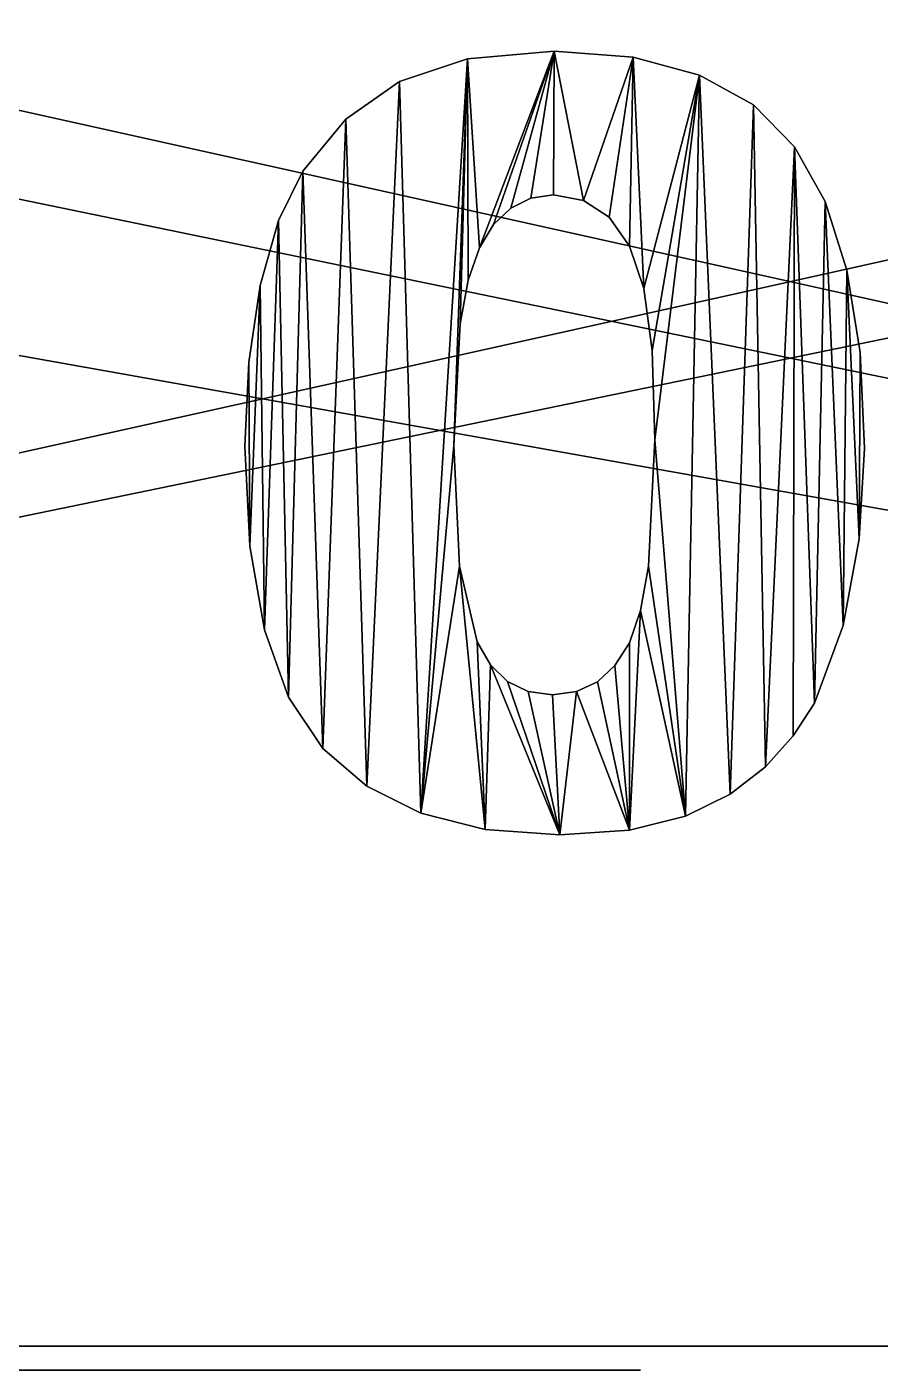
# Model space of a CAD drawing. Extents: x 51.7 to 84.8, y -43.6 to -19.8.
# Drawn here: x 67.8273 to 68.1122, y -43.5775 to -43.1289 of the extents above; entities that cross this region are included whole.
import ezdxf

# ---------------------------------------------------------------- set-up
doc = ezdxf.new("R2010")
doc.units = 0
doc.layers.get('0').update_dxf_attribs({"color": 13, "linetype": 'CONTINUOUS'})
doc.layers.add('CARA_SUP', color=34, linetype='CONTINUOUS')
doc.layers.add('CUERPO', color=190, linetype='CONTINUOUS')

# ---------------------------------------------------------------- blocks, each defined once
blk = doc.blocks.new('LD-1088BS')
at = {"layer": 'CUERPO'}
for p, q in [((0.38504, 0.10434), (0.39503, 0.10507)), ((0.38504, 0.10434, 0.0064), (0.39503, 0.10507, 0.0064)), ((0.39503, 0.10507), (0.40437, 0.10443)), ((0.39503, 0.10507, 0.0064), (0.40437, 0.10443, 0.0064)), ((0.39503, 0.10507), (0.39503, 0.10507, 0.0064)), ((0.37642, 0.10217), (0.38504, 0.10434)), ((0.37642, 0.10217, 0.0064), (0.38504, 0.10434, 0.0064)), ((0.38504, 0.10434), (0.38504, 0.10434, 0.0064)), ((0.40437, 0.10443), (0.41188, 0.10254)), ((0.40437, 0.10443, 0.0064), (0.41188, 0.10254, 0.0064)), ((0.40437, 0.10443), (0.40437, 0.10443, 0.0064)), ((0.36916, 0.09855), (0.37642, 0.10217)), ((0.36916, 0.09855, 0.0064), (0.37642, 0.10217, 0.0064)), ((0.37642, 0.10217), (0.37642, 0.10217, 0.0064)), ((0.41188, 0.10254), (0.41785, 0.09962)), ((0.41188, 0.10254, 0.0064), (0.41785, 0.09962, 0.0064)), ((0.41188, 0.10254), (0.41188, 0.10254, 0.0064)), ((0.41785, 0.09962), (0.42262, 0.09595)), ((0.41785, 0.09962, 0.0064), (0.42262, 0.09595, 0.0064)), ((0.41785, 0.09962), (0.41785, 0.09962, 0.0064)), ((0.36326, 0.09349), (0.36916, 0.09855)), ((0.36326, 0.09349, 0.0064), (0.36916, 0.09855, 0.0064)), ((0.36916, 0.09855), (0.36916, 0.09855, 0.0064)), ((0.42262, 0.09595), (0.42633, 0.09179)), ((0.42262, 0.09595, 0.0064), (0.42633, 0.09179, 0.0064)), ((0.42262, 0.09595), (0.42262, 0.09595, 0.0064)), ((0.35869, 0.08662), (0.36326, 0.09349)), ((0.35869, 0.08662, 0.0064), (0.36326, 0.09349, 0.0064)), ((0.36326, 0.09349), (0.36326, 0.09349, 0.0064)), ((0.42633, 0.09179), (0.42917, 0.08743)), ((0.42633, 0.09179, 0.0064), (0.42917, 0.08743, 0.0064)), ((0.42633, 0.09179), (0.42633, 0.09179, 0.0064)), ((0.35544, 0.07757), (0.35869, 0.08662)), ((0.35544, 0.07757, 0.0064), (0.35869, 0.08662, 0.0064)), ((0.35869, 0.08662), (0.35869, 0.08662, 0.0064)), ((0.42917, 0.08743), (0.43301, 0.077)), ((0.42917, 0.08743, 0.0064), (0.43301, 0.077, 0.0064)), ((0.42917, 0.08743), (0.42917, 0.08743, 0.0064)), ((0.39081, 0.08584), (0.38803, 0.08451)), ((0.39081, 0.08584, 0.0064), (0.38803, 0.08451, 0.0064)), ((0.39406, 0.08628), (0.39081, 0.08584)), ((0.39406, 0.08628, 0.0064), (0.39081, 0.08584, 0.0064)), ((0.39081, 0.08584), (0.39081, 0.08584, 0.0064)), ((0.39728, 0.08585), (0.39406, 0.08628)), ((0.39728, 0.08585, 0.0064), (0.39406, 0.08628, 0.0064)), ((0.39406, 0.08628), (0.39406, 0.08628, 0.0064)), ((0.40007, 0.08454), (0.39728, 0.08585)), ((0.40007, 0.08454, 0.0064), (0.39728, 0.08585, 0.0064)), ((0.39728, 0.08585), (0.39728, 0.08585, 0.0064)), ((0.38803, 0.08451), (0.38575, 0.08229)), ((0.38803, 0.08451, 0.0064), (0.38575, 0.08229, 0.0064)), ((0.38803, 0.08451), (0.38803, 0.08451, 0.0064)), ((0.40243, 0.08237), (0.40007, 0.08454)), ((0.40243, 0.08237, 0.0064), (0.40007, 0.08454, 0.0064)), ((0.40007, 0.08454), (0.40007, 0.08454, 0.0064)), ((0.38575, 0.08229), (0.38395, 0.07918)), ((0.38575, 0.08229, 0.0064), (0.38395, 0.07918, 0.0064)), ((0.38575, 0.08229), (0.38575, 0.08229, 0.0064)), ((0.40436, 0.07932), (0.40243, 0.08237)), ((0.40436, 0.07932, 0.0064), (0.40243, 0.08237, 0.0064)), ((0.40243, 0.08237), (0.40243, 0.08237, 0.0064)), ((0.40586, 0.07501), (0.40436, 0.07932)), ((0.40586, 0.07501, 0.0064), (0.40436, 0.07932, 0.0064)), ((0.40436, 0.07932), (0.40436, 0.07932, 0.0064)), ((0.35348, 0.06635), (0.35544, 0.07757)), ((0.35348, 0.06635, 0.0064), (0.35544, 0.07757, 0.0064)), ((0.35544, 0.07757), (0.35544, 0.07757, 0.0064)), ((0.38395, 0.07918), (0.38161, 0.06905)), ((0.38395, 0.07918, 0.0064), (0.38161, 0.06905, 0.0064)), ((0.38395, 0.07918), (0.38395, 0.07918, 0.0064)), ((0.43301, 0.077), (0.43514, 0.06539)), ((0.43301, 0.077, 0.0064), (0.43514, 0.06539, 0.0064)), ((0.43301, 0.077), (0.43301, 0.077, 0.0064)), ((0.40693, 0.06904), (0.40586, 0.07501)), ((0.40693, 0.06904, 0.0064), (0.40586, 0.07501, 0.0064)), ((0.40586, 0.07501), (0.40586, 0.07501, 0.0064)), ((0.38161, 0.06905), (0.38083, 0.05288)), ((0.38161, 0.06905, 0.0064), (0.38083, 0.05288, 0.0064)), ((0.38161, 0.06905), (0.38161, 0.06905, 0.0064)), ((0.40779, 0.05212), (0.40693, 0.06904)), ((0.40779, 0.05212, 0.0064), (0.40693, 0.06904, 0.0064)), ((0.40693, 0.06904), (0.40693, 0.06904, 0.0064)), ((0.35283, 0.05295), (0.35348, 0.06635)), ((0.35283, 0.05295, 0.0064), (0.35348, 0.06635, 0.0064)), ((0.35348, 0.06635), (0.35348, 0.06635, 0.0064)), ((0.43514, 0.06539), (0.43585, 0.05329)), ((0.43514, 0.06539, 0.0064), (0.43585, 0.05329, 0.0064)), ((0.43514, 0.06539), (0.43514, 0.06539, 0.0064)), ((0.35334, 0.04168), (0.35283, 0.05295)), ((0.35334, 0.04168, 0.0064), (0.35283, 0.05295, 0.0064)), ((0.35283, 0.05295), (0.35283, 0.05295, 0.0064)), ((0.38083, 0.05288), (0.38168, 0.03655)), ((0.38083, 0.05288, 0.0064), (0.38168, 0.03655, 0.0064)), ((0.38083, 0.05288), (0.38083, 0.05288, 0.0064)), ((0.43585, 0.05329), (0.43527, 0.0404)), ((0.43585, 0.05329, 0.0064), (0.43527, 0.0404, 0.0064)), ((0.43585, 0.05329), (0.43585, 0.05329, 0.0064)), ((0.40741, 0.04014), (0.40779, 0.05212)), ((0.40741, 0.04014, 0.0064), (0.40779, 0.05212, 0.0064)), ((0.40779, 0.05212), (0.40779, 0.05212, 0.0064)), ((0.35487, 0.03143), (0.35334, 0.04168)), ((0.35487, 0.03143, 0.0064), (0.35334, 0.04168, 0.0064)), ((0.35334, 0.04168), (0.35334, 0.04168, 0.0064)), ((0.4063, 0.03181), (0.40741, 0.04014)), ((0.4063, 0.03181, 0.0064), (0.40741, 0.04014, 0.0064)), ((0.40741, 0.04014), (0.40741, 0.04014, 0.0064)), ((0.43527, 0.0404), (0.43352, 0.02935)), ((0.43527, 0.0404, 0.0064), (0.43352, 0.02935, 0.0064)), ((0.43527, 0.0404), (0.43527, 0.0404, 0.0064)), ((0.38168, 0.03655), (0.38276, 0.03069)), ((0.38168, 0.03655, 0.0064), (0.38276, 0.03069, 0.0064)), ((0.38168, 0.03655), (0.38168, 0.03655, 0.0064)), ((0.35732, 0.02272), (0.35487, 0.03143)), ((0.35732, 0.02272, 0.0064), (0.35487, 0.03143, 0.0064)), ((0.35487, 0.03143), (0.35487, 0.03143, 0.0064)), ((0.38276, 0.03069), (0.38426, 0.02637)), ((0.38276, 0.03069, 0.0064), (0.38426, 0.02637, 0.0064)), ((0.38276, 0.03069), (0.38276, 0.03069, 0.0064)), ((0.40439, 0.02617), (0.4063, 0.03181)), ((0.40439, 0.02617, 0.0064), (0.4063, 0.03181, 0.0064)), ((0.4063, 0.03181), (0.4063, 0.03181, 0.0064)), ((0.43352, 0.02935), (0.43059, 0.02016)), ((0.43352, 0.02935, 0.0064), (0.43059, 0.02016, 0.0064)), ((0.43352, 0.02935), (0.43352, 0.02935, 0.0064)), ((0.38426, 0.02637), (0.38617, 0.02326)), ((0.38426, 0.02637, 0.0064), (0.38617, 0.02326, 0.0064)), ((0.38426, 0.02637), (0.38426, 0.02637, 0.0064)), ((0.40165, 0.02228), (0.40439, 0.02617)), ((0.40165, 0.02228, 0.0064), (0.40439, 0.02617, 0.0064)), ((0.40439, 0.02617), (0.40439, 0.02617, 0.0064)), ((0.36059, 0.01608), (0.35732, 0.02272)), ((0.36059, 0.01608, 0.0064), (0.35732, 0.02272, 0.0064)), ((0.35732, 0.02272), (0.35732, 0.02272, 0.0064)), ((0.38617, 0.02326), (0.38846, 0.02104)), ((0.38617, 0.02326, 0.0064), (0.38846, 0.02104, 0.0064)), ((0.38617, 0.02326), (0.38617, 0.02326, 0.0064)), ((0.39821, 0.02002), (0.40165, 0.02228)), ((0.39821, 0.02002, 0.0064), (0.40165, 0.02228, 0.0064)), ((0.40165, 0.02228), (0.40165, 0.02228, 0.0064)), ((0.38846, 0.02104), (0.39114, 0.01971)), ((0.38846, 0.02104, 0.0064), (0.39114, 0.01971, 0.0064)), ((0.38846, 0.02104), (0.38846, 0.02104, 0.0064)), ((0.3942, 0.01927), (0.39821, 0.02002)), ((0.3942, 0.01927, 0.0064), (0.39821, 0.02002, 0.0064)), ((0.39821, 0.02002), (0.39821, 0.02002, 0.0064)), ((0.43059, 0.02016), (0.4265, 0.01282)), ((0.43059, 0.02016, 0.0064), (0.4265, 0.01282, 0.0064)), ((0.43059, 0.02016), (0.43059, 0.02016, 0.0064)), ((0.39114, 0.01971), (0.3942, 0.01927)), ((0.39114, 0.01971, 0.0064), (0.3942, 0.01927, 0.0064)), ((0.39114, 0.01971), (0.39114, 0.01971, 0.0064)), ((0.3942, 0.01927), (0.3942, 0.01927, 0.0064)), ((0.36636, 0.00913), (0.36059, 0.01608)), ((0.36636, 0.00913, 0.0064), (0.36059, 0.01608, 0.0064)), ((0.36059, 0.01608), (0.36059, 0.01608, 0.0064)), ((0.4265, 0.01282), (0.42098, 0.00721)), ((0.4265, 0.01282, 0.0064), (0.42098, 0.00721, 0.0064)), ((0.4265, 0.01282), (0.4265, 0.01282, 0.0064)), ((0.37355, 0.00409), (0.36636, 0.00913)), ((0.37355, 0.00409, 0.0064), (0.36636, 0.00913, 0.0064)), ((0.36636, 0.00913), (0.36636, 0.00913, 0.0064)), ((0.42098, 0.00721), (0.41376, 0.00321)), ((0.42098, 0.00721, 0.0064), (0.41376, 0.00321, 0.0064)), ((0.42098, 0.00721), (0.42098, 0.00721, 0.0064)), ((0.38268, 0.00102), (0.37355, 0.00409)), ((0.38268, 0.00102, 0.0064), (0.37355, 0.00409, 0.0064)), ((0.37355, 0.00409), (0.37355, 0.00409, 0.0064)), ((0.41376, 0.00321), (0.40486, 0.0008)), ((0.41376, 0.00321, 0.0064), (0.40486, 0.0008, 0.0064)), ((0.41376, 0.00321), (0.41376, 0.00321, 0.0064)), ((0.39427, 0), (0.38268, 0.00102)), ((0.39427, 0, 0.0064), (0.38268, 0.00102, 0.0064)), ((0.38268, 0.00102), (0.38268, 0.00102, 0.0064)), ((0.40486, 0.0008), (0.39427, 0)), ((0.40486, 0.0008, 0.0064), (0.39427, 0, 0.0064)), ((0.39427, 0), (0.39427, 0, 0.0064)), ((0.40486, 0.0008), (0.40486, 0.0008, 0.0064))]:
    blk.add_line(p, q, dxfattribs=at)
mesh = blk.add_polyface(dxfattribs=at)
corners = [(0.37642, 0.10217), (0.38161, 0.06905), (0.38083, 0.05288), (0.38504, 0.10434), (0.38395, 0.07918), (0.38575, 0.08229), (0.39503, 0.10507), (0.38803, 0.08451), (0.39081, 0.08584), (0.39406, 0.08628), (0.39728, 0.08585), (0.40437, 0.10443), (0.40007, 0.08454), (0.40243, 0.08237), (0.40436, 0.07932), (0.40586, 0.07501), (0.41188, 0.10254), (0.40693, 0.06904), (0.40779, 0.05212), (0.35348, 0.06635), (0.35334, 0.04168), (0.35283, 0.05295), (0.35487, 0.03143), (0.35544, 0.07757), (0.35732, 0.02272), (0.35869, 0.08662), (0.36059, 0.01608), (0.36326, 0.09349), (0.36636, 0.00913), (0.36916, 0.09855), (0.37355, 0.00409), (0.38268, 0.00102), (0.38168, 0.03655), (0.38276, 0.03069), (0.38426, 0.02637), (0.39427, 0), (0.38617, 0.02326), (0.38846, 0.02104), (0.39114, 0.01971), (0.3942, 0.01927), (0.39821, 0.02002), (0.40486, 0.0008), (0.40165, 0.02228), (0.40439, 0.02617), (0.4063, 0.03181), (0.41376, 0.00321), (0.40741, 0.04014), (0.41785, 0.09962), (0.42098, 0.00721), (0.42262, 0.09595), (0.4265, 0.01282), (0.42633, 0.09179), (0.42917, 0.08743), (0.43059, 0.02016), (0.43301, 0.077), (0.43352, 0.02935), (0.43514, 0.06539), (0.43527, 0.0404), (0.43585, 0.05329)]
mesh.append_faces([[corners[k] for k in face] for face in [(19, 20, 21), (57, 56, 58)]], dxfattribs={"vtx0": -1})
mesh.append_faces([[corners[k] for k in face] for face in [(1, 3, 4), (4, 3, 5), (5, 6, 7), (7, 6, 8), (8, 6, 9), (9, 6, 10), (10, 11, 12), (12, 11, 13), (13, 11, 14), (14, 11, 15), (15, 16, 17), (17, 16, 18), (20, 19, 22), (22, 23, 24), (24, 25, 26), (26, 27, 28), (28, 29, 30), (30, 0, 31), (31, 34, 35), (35, 40, 41), (41, 44, 45), (45, 47, 48), (48, 49, 50), (50, 52, 53), (53, 54, 55), (55, 56, 57)]], dxfattribs={"vtx0": -1, "vtx1": -1})
mesh.append_faces([[corners[k] for k in face] for face in [(31, 0, 2), (45, 18, 16)]], dxfattribs={"vtx0": -1, "vtx1": -1, "vtx2": -1})
mesh.append_faces([[corners[k] for k in face] for face in [(0, 1, 2), (1, 0, 3), (5, 3, 6), (10, 6, 11), (15, 11, 16), (22, 19, 23), (24, 23, 25), (26, 25, 27), (28, 27, 29), (30, 29, 0), (31, 2, 32), (31, 32, 33), (31, 33, 34), (35, 34, 36), (35, 36, 37), (35, 37, 38), (35, 38, 39), (35, 39, 40), (41, 40, 42), (41, 42, 43), (41, 43, 44), (45, 44, 46), (45, 46, 18), (45, 16, 47), (48, 47, 49), (50, 49, 51), (50, 51, 52), (53, 52, 54), (55, 54, 56)]], dxfattribs={"vtx0": -1, "vtx2": -1})
mesh = blk.add_polyface(dxfattribs=at)
corners = [(0.35334, 0.04168, 0.0064), (0.35348, 0.06635, 0.0064), (0.35283, 0.05295, 0.0064), (0.35487, 0.03143, 0.0064), (0.35544, 0.07757, 0.0064), (0.35732, 0.02272, 0.0064), (0.35869, 0.08662, 0.0064), (0.36059, 0.01608, 0.0064), (0.36326, 0.09349, 0.0064), (0.36636, 0.00913, 0.0064), (0.36916, 0.09855, 0.0064), (0.37355, 0.00409, 0.0064), (0.37642, 0.10217, 0.0064), (0.38268, 0.00102, 0.0064), (0.38083, 0.05288, 0.0064), (0.38168, 0.03655, 0.0064), (0.38276, 0.03069, 0.0064), (0.38426, 0.02637, 0.0064), (0.39427, 0, 0.0064), (0.38617, 0.02326, 0.0064), (0.38846, 0.02104, 0.0064), (0.39114, 0.01971, 0.0064), (0.3942, 0.01927, 0.0064), (0.39821, 0.02002, 0.0064), (0.40486, 0.0008, 0.0064), (0.40165, 0.02228, 0.0064), (0.40439, 0.02617, 0.0064), (0.4063, 0.03181, 0.0064), (0.41376, 0.00321, 0.0064), (0.40741, 0.04014, 0.0064), (0.40779, 0.05212, 0.0064), (0.41188, 0.10254, 0.0064), (0.41785, 0.09962, 0.0064), (0.42098, 0.00721, 0.0064), (0.42262, 0.09595, 0.0064), (0.4265, 0.01282, 0.0064), (0.42633, 0.09179, 0.0064), (0.42917, 0.08743, 0.0064), (0.43059, 0.02016, 0.0064), (0.43301, 0.077, 0.0064), (0.43352, 0.02935, 0.0064), (0.43514, 0.06539, 0.0064), (0.43527, 0.0404, 0.0064), (0.43585, 0.05329, 0.0064), (0.38161, 0.06905, 0.0064), (0.38504, 0.10434, 0.0064), (0.38395, 0.07918, 0.0064), (0.38575, 0.08229, 0.0064), (0.39503, 0.10507, 0.0064), (0.38803, 0.08451, 0.0064), (0.39081, 0.08584, 0.0064), (0.39406, 0.08628, 0.0064), (0.39728, 0.08585, 0.0064), (0.40437, 0.10443, 0.0064), (0.40007, 0.08454, 0.0064), (0.40243, 0.08237, 0.0064), (0.40436, 0.07932, 0.0064), (0.40586, 0.07501, 0.0064), (0.40693, 0.06904, 0.0064)]
mesh.append_faces([[corners[k] for k in face] for face in [(0, 1, 2), (41, 42, 43)]], dxfattribs={"vtx0": -1})
mesh.append_faces([[corners[k] for k in face] for face in [(1, 3, 4), (4, 5, 6), (6, 7, 8), (8, 9, 10), (10, 11, 12), (14, 13, 15), (15, 13, 16), (16, 13, 17), (17, 18, 19), (19, 18, 20), (20, 18, 21), (21, 18, 22), (22, 18, 23), (23, 24, 25), (25, 24, 26), (26, 24, 27), (27, 28, 29), (29, 28, 30), (31, 28, 32), (32, 33, 34), (34, 35, 36), (36, 35, 37), (37, 38, 39), (39, 40, 41), (12, 44, 45), (44, 12, 14), (45, 47, 48), (48, 52, 53), (53, 57, 31)]], dxfattribs={"vtx0": -1, "vtx1": -1})
mesh.append_faces([[corners[k] for k in face] for face in [(12, 13, 14), (30, 28, 31)]], dxfattribs={"vtx0": -1, "vtx1": -1, "vtx2": -1})
mesh.append_faces([[corners[k] for k in face] for face in [(1, 0, 3), (4, 3, 5), (6, 5, 7), (8, 7, 9), (10, 9, 11), (12, 11, 13), (17, 13, 18), (23, 18, 24), (27, 24, 28), (32, 28, 33), (34, 33, 35), (37, 35, 38), (39, 38, 40), (41, 40, 42), (45, 44, 46), (45, 46, 47), (48, 47, 49), (48, 49, 50), (48, 50, 51), (48, 51, 52), (53, 52, 54), (53, 54, 55), (53, 55, 56), (53, 56, 57), (31, 57, 58), (31, 58, 30)]], dxfattribs={"vtx0": -1, "vtx2": -1})
mesh = blk.add_polyface(dxfattribs=at)
corners = [(0.38504, 0.10434, 0.0064), (0.39503, 0.10507), (0.38504, 0.10434), (0.39503, 0.10507, 0.0064)]
mesh.append_faces([[corners[k] for k in face] for face in [(0, 1, 2), (1, 0, 3)]], dxfattribs={"vtx0": -1})
mesh = blk.add_polyface(dxfattribs=at)
corners = [(0.39503, 0.10507, 0.0064), (0.40437, 0.10443), (0.39503, 0.10507), (0.40437, 0.10443, 0.0064)]
mesh.append_faces([[corners[k] for k in face] for face in [(0, 1, 2), (1, 0, 3)]], dxfattribs={"vtx0": -1})
mesh = blk.add_polyface(dxfattribs=at)
corners = [(0.37642, 0.10217, 0.0064), (0.38504, 0.10434), (0.37642, 0.10217), (0.38504, 0.10434, 0.0064)]
mesh.append_faces([[corners[k] for k in face] for face in [(0, 1, 2), (1, 0, 3)]], dxfattribs={"vtx0": -1})
mesh = blk.add_polyface(dxfattribs=at)
corners = [(0.40437, 0.10443, 0.0064), (0.41188, 0.10254), (0.40437, 0.10443), (0.41188, 0.10254, 0.0064)]
mesh.append_faces([[corners[k] for k in face] for face in [(0, 1, 2), (1, 0, 3)]], dxfattribs={"vtx0": -1})
mesh = blk.add_polyface(dxfattribs=at)
corners = [(0.36916, 0.09855, 0.0064), (0.37642, 0.10217), (0.36916, 0.09855), (0.37642, 0.10217, 0.0064)]
mesh.append_faces([[corners[k] for k in face] for face in [(0, 1, 2), (1, 0, 3)]], dxfattribs={"vtx0": -1})
mesh = blk.add_polyface(dxfattribs=at)
corners = [(0.41188, 0.10254, 0.0064), (0.41785, 0.09962), (0.41188, 0.10254), (0.41785, 0.09962, 0.0064)]
mesh.append_faces([[corners[k] for k in face] for face in [(0, 1, 2), (1, 0, 3)]], dxfattribs={"vtx0": -1})
mesh = blk.add_polyface(dxfattribs=at)
corners = [(0.41785, 0.09962, 0.0064), (0.42262, 0.09595), (0.41785, 0.09962), (0.42262, 0.09595, 0.0064)]
mesh.append_faces([[corners[k] for k in face] for face in [(0, 1, 2), (1, 0, 3)]], dxfattribs={"vtx0": -1})
mesh = blk.add_polyface(dxfattribs=at)
corners = [(0.36326, 0.09349, 0.0064), (0.36916, 0.09855), (0.36326, 0.09349), (0.36916, 0.09855, 0.0064)]
mesh.append_faces([[corners[k] for k in face] for face in [(0, 1, 2), (1, 0, 3)]], dxfattribs={"vtx0": -1})
mesh = blk.add_polyface(dxfattribs=at)
corners = [(0.42262, 0.09595), (0.42633, 0.09179, 0.0064), (0.42633, 0.09179), (0.42262, 0.09595, 0.0064)]
mesh.append_faces([[corners[k] for k in face] for face in [(0, 1, 2), (1, 0, 3)]], dxfattribs={"vtx0": -1})
mesh = blk.add_polyface(dxfattribs=at)
corners = [(0.36326, 0.09349, 0.0064), (0.35869, 0.08662), (0.35869, 0.08662, 0.0064), (0.36326, 0.09349)]
mesh.append_faces([[corners[k] for k in face] for face in [(0, 1, 2), (1, 0, 3)]], dxfattribs={"vtx0": -1})
mesh = blk.add_polyface(dxfattribs=at)
corners = [(0.42633, 0.09179), (0.42917, 0.08743, 0.0064), (0.42917, 0.08743), (0.42633, 0.09179, 0.0064)]
mesh.append_faces([[corners[k] for k in face] for face in [(0, 1, 2), (1, 0, 3)]], dxfattribs={"vtx0": -1})
mesh = blk.add_polyface(dxfattribs=at)
corners = [(0.35869, 0.08662, 0.0064), (0.35544, 0.07757), (0.35544, 0.07757, 0.0064), (0.35869, 0.08662)]
mesh.append_faces([[corners[k] for k in face] for face in [(0, 1, 2), (1, 0, 3)]], dxfattribs={"vtx0": -1})
mesh = blk.add_polyface(dxfattribs=at)
corners = [(0.42917, 0.08743), (0.43301, 0.077, 0.0064), (0.43301, 0.077), (0.42917, 0.08743, 0.0064)]
mesh.append_faces([[corners[k] for k in face] for face in [(0, 1, 2), (1, 0, 3)]], dxfattribs={"vtx0": -1})
mesh = blk.add_polyface(dxfattribs=at)
corners = [(0.39081, 0.08584, 0.0064), (0.38803, 0.08451), (0.39081, 0.08584), (0.38803, 0.08451, 0.0064)]
mesh.append_faces([[corners[k] for k in face] for face in [(0, 1, 2), (1, 0, 3)]], dxfattribs={"vtx0": -1})
mesh = blk.add_polyface(dxfattribs=at)
corners = [(0.39406, 0.08628, 0.0064), (0.39081, 0.08584), (0.39406, 0.08628), (0.39081, 0.08584, 0.0064)]
mesh.append_faces([[corners[k] for k in face] for face in [(0, 1, 2), (1, 0, 3)]], dxfattribs={"vtx0": -1})
mesh = blk.add_polyface(dxfattribs=at)
corners = [(0.39728, 0.08585, 0.0064), (0.39406, 0.08628), (0.39728, 0.08585), (0.39406, 0.08628, 0.0064)]
mesh.append_faces([[corners[k] for k in face] for face in [(0, 1, 2), (1, 0, 3)]], dxfattribs={"vtx0": -1})
mesh = blk.add_polyface(dxfattribs=at)
corners = [(0.40007, 0.08454, 0.0064), (0.39728, 0.08585), (0.40007, 0.08454), (0.39728, 0.08585, 0.0064)]
mesh.append_faces([[corners[k] for k in face] for face in [(0, 1, 2), (1, 0, 3)]], dxfattribs={"vtx0": -1})
mesh = blk.add_polyface(dxfattribs=at)
corners = [(0.38803, 0.08451, 0.0064), (0.38575, 0.08229), (0.38803, 0.08451), (0.38575, 0.08229, 0.0064)]
mesh.append_faces([[corners[k] for k in face] for face in [(0, 1, 2), (1, 0, 3)]], dxfattribs={"vtx0": -1})
mesh = blk.add_polyface(dxfattribs=at)
corners = [(0.40243, 0.08237, 0.0064), (0.40007, 0.08454), (0.40243, 0.08237), (0.40007, 0.08454, 0.0064)]
mesh.append_faces([[corners[k] for k in face] for face in [(0, 1, 2), (1, 0, 3)]], dxfattribs={"vtx0": -1})
mesh = blk.add_polyface(dxfattribs=at)
corners = [(0.38575, 0.08229), (0.38395, 0.07918, 0.0064), (0.38395, 0.07918), (0.38575, 0.08229, 0.0064)]
mesh.append_faces([[corners[k] for k in face] for face in [(0, 1, 2), (1, 0, 3)]], dxfattribs={"vtx0": -1})
mesh = blk.add_polyface(dxfattribs=at)
corners = [(0.40243, 0.08237, 0.0064), (0.40436, 0.07932), (0.40436, 0.07932, 0.0064), (0.40243, 0.08237)]
mesh.append_faces([[corners[k] for k in face] for face in [(0, 1, 2), (1, 0, 3)]], dxfattribs={"vtx0": -1})
mesh = blk.add_polyface(dxfattribs=at)
corners = [(0.40436, 0.07932, 0.0064), (0.40586, 0.07501), (0.40586, 0.07501, 0.0064), (0.40436, 0.07932)]
mesh.append_faces([[corners[k] for k in face] for face in [(0, 1, 2), (1, 0, 3)]], dxfattribs={"vtx0": -1})
mesh = blk.add_polyface(dxfattribs=at)
corners = [(0.35544, 0.07757, 0.0064), (0.35348, 0.06635), (0.35348, 0.06635, 0.0064), (0.35544, 0.07757)]
mesh.append_faces([[corners[k] for k in face] for face in [(0, 1, 2), (1, 0, 3)]], dxfattribs={"vtx0": -1})
mesh = blk.add_polyface(dxfattribs=at)
corners = [(0.38395, 0.07918), (0.38161, 0.06905, 0.0064), (0.38161, 0.06905), (0.38395, 0.07918, 0.0064)]
mesh.append_faces([[corners[k] for k in face] for face in [(0, 1, 2), (1, 0, 3)]], dxfattribs={"vtx0": -1})
mesh = blk.add_polyface(dxfattribs=at)
corners = [(0.43301, 0.077), (0.43514, 0.06539, 0.0064), (0.43514, 0.06539), (0.43301, 0.077, 0.0064)]
mesh.append_faces([[corners[k] for k in face] for face in [(0, 1, 2), (1, 0, 3)]], dxfattribs={"vtx0": -1})
mesh = blk.add_polyface(dxfattribs=at)
corners = [(0.40586, 0.07501, 0.0064), (0.40693, 0.06904), (0.40693, 0.06904, 0.0064), (0.40586, 0.07501)]
mesh.append_faces([[corners[k] for k in face] for face in [(0, 1, 2), (1, 0, 3)]], dxfattribs={"vtx0": -1})
mesh = blk.add_polyface(dxfattribs=at)
corners = [(0.38161, 0.06905), (0.38083, 0.05288, 0.0064), (0.38083, 0.05288), (0.38161, 0.06905, 0.0064)]
mesh.append_faces([[corners[k] for k in face] for face in [(0, 1, 2), (1, 0, 3)]], dxfattribs={"vtx0": -1})
mesh = blk.add_polyface(dxfattribs=at)
corners = [(0.40693, 0.06904, 0.0064), (0.40779, 0.05212), (0.40779, 0.05212, 0.0064), (0.40693, 0.06904)]
mesh.append_faces([[corners[k] for k in face] for face in [(0, 1, 2), (1, 0, 3)]], dxfattribs={"vtx0": -1})
mesh = blk.add_polyface(dxfattribs=at)
corners = [(0.35348, 0.06635, 0.0064), (0.35283, 0.05295), (0.35283, 0.05295, 0.0064), (0.35348, 0.06635)]
mesh.append_faces([[corners[k] for k in face] for face in [(0, 1, 2), (1, 0, 3)]], dxfattribs={"vtx0": -1})
mesh = blk.add_polyface(dxfattribs=at)
corners = [(0.43514, 0.06539), (0.43585, 0.05329, 0.0064), (0.43585, 0.05329), (0.43514, 0.06539, 0.0064)]
mesh.append_faces([[corners[k] for k in face] for face in [(0, 1, 2), (1, 0, 3)]], dxfattribs={"vtx0": -1})
mesh = blk.add_polyface(dxfattribs=at)
corners = [(0.35283, 0.05295, 0.0064), (0.35334, 0.04168), (0.35334, 0.04168, 0.0064), (0.35283, 0.05295)]
mesh.append_faces([[corners[k] for k in face] for face in [(0, 1, 2), (1, 0, 3)]], dxfattribs={"vtx0": -1})
mesh = blk.add_polyface(dxfattribs=at)
corners = [(0.38083, 0.05288), (0.38168, 0.03655, 0.0064), (0.38168, 0.03655), (0.38083, 0.05288, 0.0064)]
mesh.append_faces([[corners[k] for k in face] for face in [(0, 1, 2), (1, 0, 3)]], dxfattribs={"vtx0": -1})
mesh = blk.add_polyface(dxfattribs=at)
corners = [(0.43585, 0.05329), (0.43527, 0.0404, 0.0064), (0.43527, 0.0404), (0.43585, 0.05329, 0.0064)]
mesh.append_faces([[corners[k] for k in face] for face in [(0, 1, 2), (1, 0, 3)]], dxfattribs={"vtx0": -1})
mesh = blk.add_polyface(dxfattribs=at)
corners = [(0.40779, 0.05212, 0.0064), (0.40741, 0.04014), (0.40741, 0.04014, 0.0064), (0.40779, 0.05212)]
mesh.append_faces([[corners[k] for k in face] for face in [(0, 1, 2), (1, 0, 3)]], dxfattribs={"vtx0": -1})
mesh = blk.add_polyface(dxfattribs=at)
corners = [(0.35334, 0.04168, 0.0064), (0.35487, 0.03143), (0.35487, 0.03143, 0.0064), (0.35334, 0.04168)]
mesh.append_faces([[corners[k] for k in face] for face in [(0, 1, 2), (1, 0, 3)]], dxfattribs={"vtx0": -1})
mesh = blk.add_polyface(dxfattribs=at)
corners = [(0.40741, 0.04014, 0.0064), (0.4063, 0.03181), (0.4063, 0.03181, 0.0064), (0.40741, 0.04014)]
mesh.append_faces([[corners[k] for k in face] for face in [(0, 1, 2), (1, 0, 3)]], dxfattribs={"vtx0": -1})
mesh = blk.add_polyface(dxfattribs=at)
corners = [(0.43527, 0.0404), (0.43352, 0.02935, 0.0064), (0.43352, 0.02935), (0.43527, 0.0404, 0.0064)]
mesh.append_faces([[corners[k] for k in face] for face in [(0, 1, 2), (1, 0, 3)]], dxfattribs={"vtx0": -1})
mesh = blk.add_polyface(dxfattribs=at)
corners = [(0.38168, 0.03655), (0.38276, 0.03069, 0.0064), (0.38276, 0.03069), (0.38168, 0.03655, 0.0064)]
mesh.append_faces([[corners[k] for k in face] for face in [(0, 1, 2), (1, 0, 3)]], dxfattribs={"vtx0": -1})
mesh = blk.add_polyface(dxfattribs=at)
corners = [(0.35487, 0.03143, 0.0064), (0.35732, 0.02272), (0.35732, 0.02272, 0.0064), (0.35487, 0.03143)]
mesh.append_faces([[corners[k] for k in face] for face in [(0, 1, 2), (1, 0, 3)]], dxfattribs={"vtx0": -1})
mesh = blk.add_polyface(dxfattribs=at)
corners = [(0.38276, 0.03069), (0.38426, 0.02637, 0.0064), (0.38426, 0.02637), (0.38276, 0.03069, 0.0064)]
mesh.append_faces([[corners[k] for k in face] for face in [(0, 1, 2), (1, 0, 3)]], dxfattribs={"vtx0": -1})
mesh = blk.add_polyface(dxfattribs=at)
corners = [(0.4063, 0.03181, 0.0064), (0.40439, 0.02617), (0.40439, 0.02617, 0.0064), (0.4063, 0.03181)]
mesh.append_faces([[corners[k] for k in face] for face in [(0, 1, 2), (1, 0, 3)]], dxfattribs={"vtx0": -1})
mesh = blk.add_polyface(dxfattribs=at)
corners = [(0.43352, 0.02935), (0.43059, 0.02016, 0.0064), (0.43059, 0.02016), (0.43352, 0.02935, 0.0064)]
mesh.append_faces([[corners[k] for k in face] for face in [(0, 1, 2), (1, 0, 3)]], dxfattribs={"vtx0": -1})
mesh = blk.add_polyface(dxfattribs=at)
corners = [(0.38426, 0.02637), (0.38617, 0.02326, 0.0064), (0.38617, 0.02326), (0.38426, 0.02637, 0.0064)]
mesh.append_faces([[corners[k] for k in face] for face in [(0, 1, 2), (1, 0, 3)]], dxfattribs={"vtx0": -1})
mesh = blk.add_polyface(dxfattribs=at)
corners = [(0.40439, 0.02617, 0.0064), (0.40165, 0.02228), (0.40165, 0.02228, 0.0064), (0.40439, 0.02617)]
mesh.append_faces([[corners[k] for k in face] for face in [(0, 1, 2), (1, 0, 3)]], dxfattribs={"vtx0": -1})
mesh = blk.add_polyface(dxfattribs=at)
corners = [(0.35732, 0.02272, 0.0064), (0.36059, 0.01608), (0.36059, 0.01608, 0.0064), (0.35732, 0.02272)]
mesh.append_faces([[corners[k] for k in face] for face in [(0, 1, 2), (1, 0, 3)]], dxfattribs={"vtx0": -1})
mesh = blk.add_polyface(dxfattribs=at)
corners = [(0.38617, 0.02326, 0.0064), (0.38846, 0.02104), (0.38617, 0.02326), (0.38846, 0.02104, 0.0064)]
mesh.append_faces([[corners[k] for k in face] for face in [(0, 1, 2), (1, 0, 3)]], dxfattribs={"vtx0": -1})
mesh = blk.add_polyface(dxfattribs=at)
corners = [(0.39821, 0.02002, 0.0064), (0.40165, 0.02228), (0.39821, 0.02002), (0.40165, 0.02228, 0.0064)]
mesh.append_faces([[corners[k] for k in face] for face in [(0, 1, 2), (1, 0, 3)]], dxfattribs={"vtx0": -1})
mesh = blk.add_polyface(dxfattribs=at)
corners = [(0.38846, 0.02104, 0.0064), (0.39114, 0.01971), (0.38846, 0.02104), (0.39114, 0.01971, 0.0064)]
mesh.append_faces([[corners[k] for k in face] for face in [(0, 1, 2), (1, 0, 3)]], dxfattribs={"vtx0": -1})
mesh = blk.add_polyface(dxfattribs=at)
corners = [(0.3942, 0.01927, 0.0064), (0.39821, 0.02002), (0.3942, 0.01927), (0.39821, 0.02002, 0.0064)]
mesh.append_faces([[corners[k] for k in face] for face in [(0, 1, 2), (1, 0, 3)]], dxfattribs={"vtx0": -1})
mesh = blk.add_polyface(dxfattribs=at)
corners = [(0.43059, 0.02016), (0.4265, 0.01282, 0.0064), (0.4265, 0.01282), (0.43059, 0.02016, 0.0064)]
mesh.append_faces([[corners[k] for k in face] for face in [(0, 1, 2), (1, 0, 3)]], dxfattribs={"vtx0": -1})
mesh = blk.add_polyface(dxfattribs=at)
corners = [(0.39114, 0.01971, 0.0064), (0.3942, 0.01927), (0.39114, 0.01971), (0.3942, 0.01927, 0.0064)]
mesh.append_faces([[corners[k] for k in face] for face in [(0, 1, 2), (1, 0, 3)]], dxfattribs={"vtx0": -1})
mesh = blk.add_polyface(dxfattribs=at)
corners = [(0.36059, 0.01608, 0.0064), (0.36636, 0.00913), (0.36636, 0.00913, 0.0064), (0.36059, 0.01608)]
mesh.append_faces([[corners[k] for k in face] for face in [(0, 1, 2), (1, 0, 3)]], dxfattribs={"vtx0": -1})
mesh = blk.add_polyface(dxfattribs=at)
corners = [(0.4265, 0.01282), (0.42098, 0.00721, 0.0064), (0.42098, 0.00721), (0.4265, 0.01282, 0.0064)]
mesh.append_faces([[corners[k] for k in face] for face in [(0, 1, 2), (1, 0, 3)]], dxfattribs={"vtx0": -1})
mesh = blk.add_polyface(dxfattribs=at)
corners = [(0.37355, 0.00409, 0.0064), (0.36636, 0.00913), (0.37355, 0.00409), (0.36636, 0.00913, 0.0064)]
mesh.append_faces([[corners[k] for k in face] for face in [(0, 1, 2), (1, 0, 3)]], dxfattribs={"vtx0": -1})
mesh = blk.add_polyface(dxfattribs=at)
corners = [(0.42098, 0.00721, 0.0064), (0.41376, 0.00321), (0.42098, 0.00721), (0.41376, 0.00321, 0.0064)]
mesh.append_faces([[corners[k] for k in face] for face in [(0, 1, 2), (1, 0, 3)]], dxfattribs={"vtx0": -1})
mesh = blk.add_polyface(dxfattribs=at)
corners = [(0.38268, 0.00102, 0.0064), (0.37355, 0.00409), (0.38268, 0.00102), (0.37355, 0.00409, 0.0064)]
mesh.append_faces([[corners[k] for k in face] for face in [(0, 1, 2), (1, 0, 3)]], dxfattribs={"vtx0": -1})
mesh = blk.add_polyface(dxfattribs=at)
corners = [(0.41376, 0.00321, 0.0064), (0.40486, 0.0008), (0.41376, 0.00321), (0.40486, 0.0008, 0.0064)]
mesh.append_faces([[corners[k] for k in face] for face in [(0, 1, 2), (1, 0, 3)]], dxfattribs={"vtx0": -1})
mesh = blk.add_polyface(dxfattribs=at)
corners = [(0.39427, 0, 0.0064), (0.38268, 0.00102), (0.39427, 0), (0.38268, 0.00102, 0.0064)]
mesh.append_faces([[corners[k] for k in face] for face in [(0, 1, 2), (1, 0, 3)]], dxfattribs={"vtx0": -1})
mesh = blk.add_polyface(dxfattribs=at)
corners = [(0.40486, 0.0008, 0.0064), (0.39427, 0), (0.40486, 0.0008), (0.39427, 0, 0.0064)]
mesh.append_faces([[corners[k] for k in face] for face in [(0, 1, 2), (1, 0, 3)]], dxfattribs={"vtx0": -1})
blk = doc.blocks.new('AGRUPAR_5')
at = {"layer": 'CARA_SUP', "color": 1}
blk.add_circle((0.15, 0.15), 0.15, dxfattribs=at)
at = {"layer": 'CARA_SUP'}
mesh = blk.add_polyface(dxfattribs=at)
corners = [(0.00511, 0.18882), (0.00511, 0.11118), (0, 0.15), (0.0201, 0.225), (0.0201, 0.075), (0.04393, 0.04393), (0.04393, 0.25607), (0.075, 0.0201), (0.075, 0.2799), (0.11118, 0.00511), (0.11118, 0.29489), (0.15, 0), (0.15, 0.3), (0.18882, 0.00511), (0.18882, 0.29489), (0.225, 0.0201), (0.225, 0.2799), (0.25607, 0.04393), (0.25607, 0.25607), (0.2799, 0.225), (0.2799, 0.075), (0.29489, 0.11118), (0.29489, 0.18882), (0.3, 0.15)]
mesh.append_faces([[corners[k] for k in face] for face in [(0, 1, 2), (21, 22, 23)]], dxfattribs={"vtx0": -1})
mesh.append_faces([[corners[k] for k in face] for face in [(1, 3, 4), (4, 3, 5), (5, 6, 7), (7, 8, 9), (9, 10, 11), (11, 12, 13), (13, 14, 15), (15, 16, 17), (17, 19, 20), (20, 19, 21)]], dxfattribs={"vtx0": -1, "vtx1": -1})
mesh.append_faces([[corners[k] for k in face] for face in [(1, 0, 3), (5, 3, 6), (7, 6, 8), (9, 8, 10), (11, 10, 12), (13, 12, 14), (15, 14, 16), (17, 16, 18), (17, 18, 19), (21, 19, 22)]], dxfattribs={"vtx0": -1, "vtx2": -1})
blk = doc.blocks.new('AGRUPAR_6')
at = {"layer": 'CARA_SUP'}
for p in [(1.2, 2.8), (1.2, 2.4), (1.2, 2), (1.2, 1.6), (1.2, 1.2), (1.2, 0.8), (1.2, 0.4), (1.2, 0)]:
    blk.add_blockref('AGRUPAR_5', p, dxfattribs=at)
blk = doc.blocks.new('COMPONENT_2__2')
at = {"layer": 'CUERPO', "color": 7}
for p, q in [((1.6, 1.59999, 0.8), (-1.6, 1.59999, 0.8)), ((-1.6, -1.59999, 0.8), (1.6, -1.59999, 0.8))]:
    blk.add_line(p, q, dxfattribs=at)
at = {"layer": 'CARA_SUP'}
blk.add_blockref('AGRUPAR_6', (-1.55, -1.55, 0.808), dxfattribs=at)
at = {"layer": 'CUERPO', "color": 178, "extrusion": (0, -1, 0), "xscale": 2.491210128275042, "yscale": 2.491210128275042, "zscale": 2.491210128275042}
blk.add_blockref('LD-1088BS', (-1.06106, 0.36751, 1.59999), dxfattribs=at)
at = {"layer": 'CUERPO', "color": 178}
mesh = blk.add_polyface(dxfattribs=at)
corners = [(1.6, -1.59999, 0.8), (-1.6, 1.59999, 0.8), (-1.6, -1.59999, 0.8), (1.6, 1.59999, 0.8)]
mesh.append_faces([[corners[k] for k in face] for face in [(0, 1, 2), (1, 0, 3)]], dxfattribs={"vtx0": -1, "color": 178})
at = {"layer": 'CUERPO', "color": 7}
mesh = blk.add_polyface(dxfattribs=at)
corners = [(-1.6, 1.59999, 0.8), (-1.37, 1.59999, 0.14), (-1.6, 1.59999, 0.14), (1.37, 1.59999, 0.14), (1.6, 1.59999, 0.14), (1.6, 1.59999, 0.8)]
mesh.append_faces([[corners[k] for k in face] for face in [(0, 1, 2), (4, 0, 5)]], dxfattribs={"vtx0": -1, "color": 7})
mesh.append_faces([[corners[k] for k in face] for face in [(1, 0, 3), (3, 0, 4)]], dxfattribs={"vtx0": -1, "vtx1": -1, "color": 7})
mesh = blk.add_polyface(dxfattribs=at)
corners = [(1.6, -1.59999, 0.8), (1.37, -1.59999, 0.14), (1.6, -1.59999, 0.14), (0.02, -1.59999, 0.14), (-0.02, -1.59999, 0.14), (-1.37, -1.59999, 0.14), (-1.6, -1.59999, 0.14), (-1.6, -1.59999, 0.23), (-1.6, -1.59999, 0.8)]
mesh.append_faces([[corners[k] for k in face] for face in [(0, 1, 2), (7, 0, 8)]], dxfattribs={"vtx0": -1, "color": 7})
mesh.append_faces([[corners[k] for k in face] for face in [(1, 0, 3), (3, 0, 4), (4, 0, 5), (5, 0, 6), (6, 0, 7)]], dxfattribs={"vtx0": -1, "vtx1": -1, "color": 7})

msp = doc.modelspace()

# ---------------------------------------------------------------- block references
at = {"extrusion": (0, -1, 8.00521e-15)}
msp.add_blockref('COMPONENT_2__2', (68.08218, 42.22481, 42.76952), dxfattribs=at)

doc.saveas('drawing.dxf')
